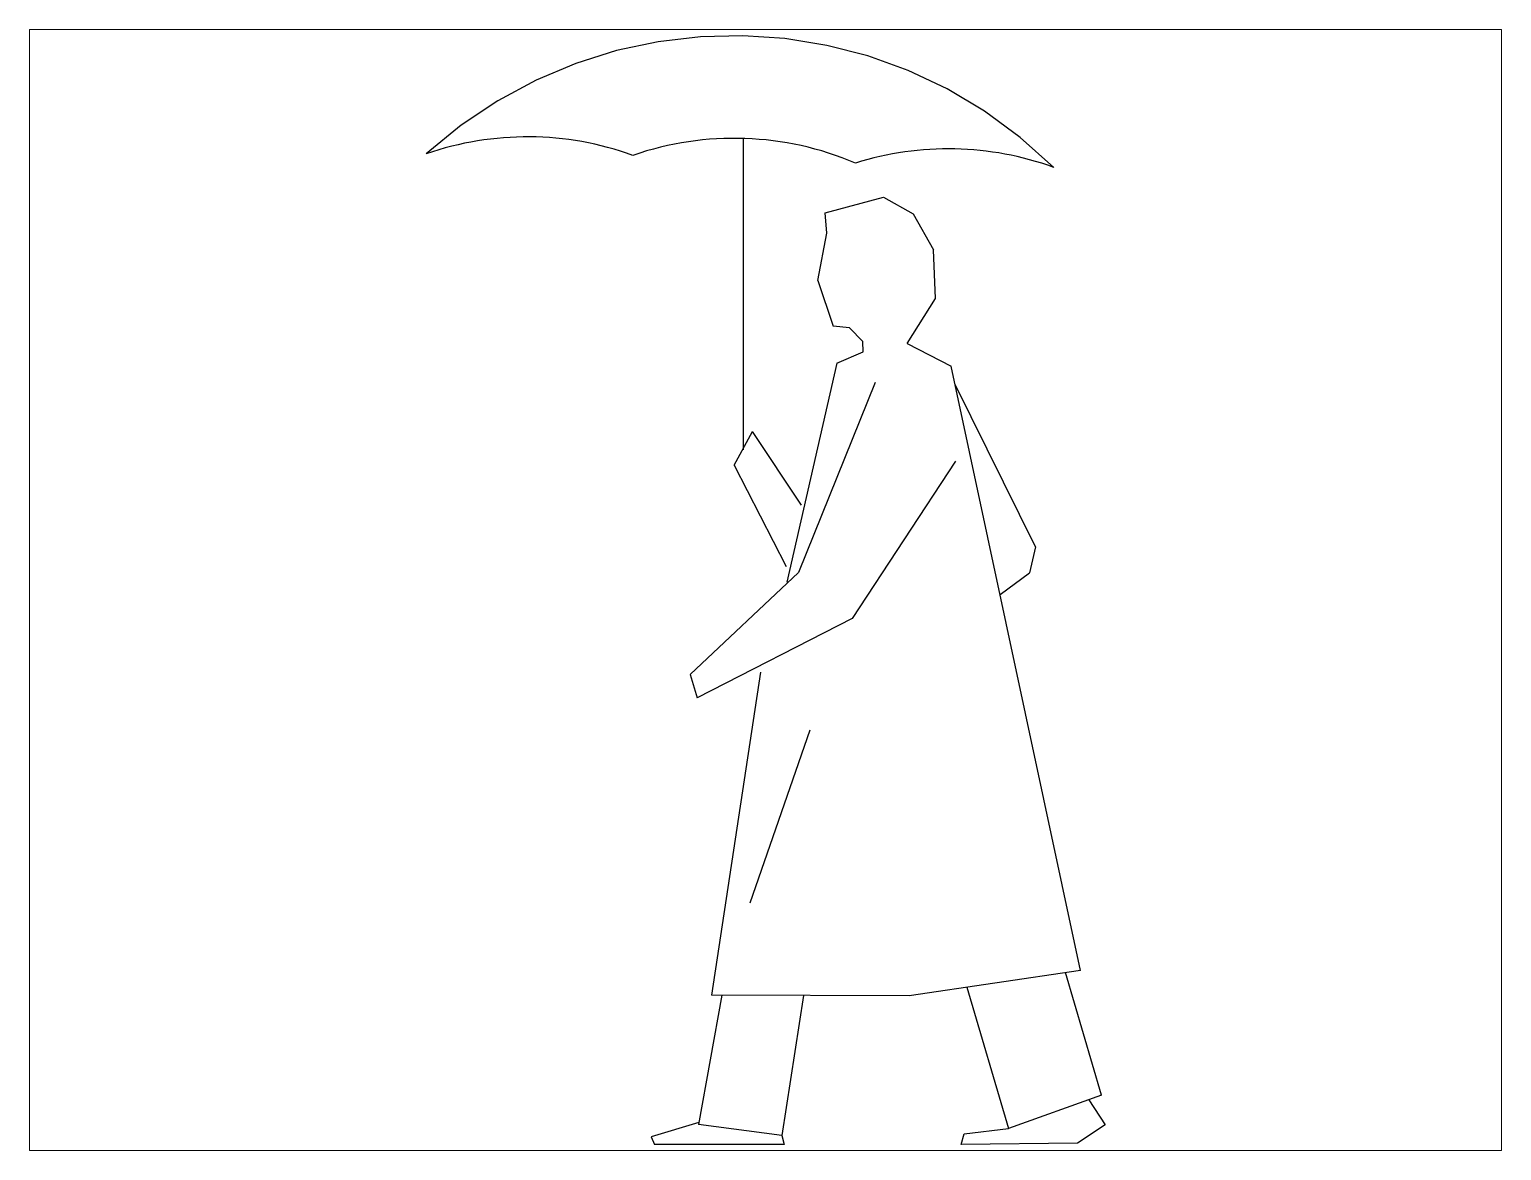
# Paper-space layout 'Layout1' of a CAD drawing. Header units: millimetres. Extents: x 1.05 to 9.45, y 0.8 to 7.2.
# The model-space entities are those that its viewports show. They can reach past a viewport. Long polylines and large blocks are cut down to what shows.
import ezdxf

# ---------------------------------------------------------------- set-up
doc = ezdxf.new("R2010")
doc.units = ezdxf.units.MM
doc.header["$MEASUREMENT"] = 0

# ---------------------------------------------------------------- blocks, each defined once
blk = doc.blocks.new('*U5')
at = {"color": 0, "linetype": 'ByBlock'}
for p, q in [((-124.85424, 1258.084182), (-124.85424, 1822.078416)), ((23.03711, 1687.105106), (128.938806, 1715.580109)), ((128.938806, 1715.580109), (182.639192, 1685.567557)), ((26.077354, 1650.874715), (23.03711, 1687.105106)), ((182.639192, 1685.567557), (219.046957, 1620.559911)), ((9.946425, 1564.692628), (26.077354, 1650.874715)), ((222.890131, 1532.09768), (219.046957, 1620.559911)), ((9.946425, 1564.692628), (37.579838, 1481.899563)), ((171.662535, 1450.612372), (222.890131, 1532.09768)), ((66.961442, 1479.343817), (37.579838, 1481.899563)), ((91.227646, 1454.54408), (66.961442, 1479.343817)), ((91.853949, 1435.931782), (91.227646, 1454.54408)), ((171.662535, 1450.612372), (251.541005, 1409.51579)), ((44.068702, 1415.18912), (-46.314019, 1018.461927)), ((44.068702, 1415.18912), (91.853949, 1435.931782)), ((485.277311, 315.479024), (251.541005, 1409.51579)), ((113.85909, 1380.312259), (-25.314343, 1036.113557)), ((403.676648, 1082.294391), (258.527839, 1376.8129)), ((-141.508658, 1230.305074), (-108.199822, 1291.419112)), ((-19.376257, 1158.079392), (-108.199822, 1291.419112)), ((-141.508658, 1230.305074), (-47.133621, 1046.962958)), ((259.156142, 1237.460147), (71.82192, 952.797727)), ((403.676648, 1082.294391), (393.287514, 1035.544832)), ((-25.314343, 1036.113557), (-220.977846, 851.420103)), ((339.8524, 996.161467), (393.287514, 1035.544832)), ((71.82192, 952.797727), (-208.362911, 809.341946)), ((-93.88884, 855.741023), (-182.481347, 270.664058)), ((-220.977846, 851.420103), (-208.362911, 809.341946)), ((-112.759368, 437.618147), (-3.841254, 751.316434)), ((485.277311, 315.479024), (175.228984, 269.516208)), ((523.21491, 89.406987), (458.184564, 311.462686)), ((-163.952376, 270.6046), (-206.300026, 36.29637)), ((175.228984, 269.516208), (-182.481347, 270.664058)), ((-16.211187, 270.130517), (-55.448392, 16.434702)), ((279.534884, 284.978936), (355.221704, 29.37058)), ((523.21491, 89.406987), (355.221704, 29.37058)), ((500.192587, 81.179407), (530.182386, 36.053157)), ((-205.633185, 39.98598), (-291.517126, 13.831909)), ((-55.448392, 16.434702), (-206.300026, 36.29637)), ((274.789294, 19.387221), (355.221704, 29.37058)), ((530.182386, 36.053157), (480.214173, 2.721285)), ((-291.517126, 13.831909), (-285.965103, 0)), ((-50.775868, 0), (-285.965103, 0)), ((-55.448392, 16.434702), (-50.775868, 0)), ((269.237271, 0), (274.789294, 19.387221)), ((480.214173, 2.721285), (269.237271, 0))]:
    blk.add_line(p, q, dxfattribs=at)
for centre, radius, start, end in [((-143.874438, 1181.986823), 826.35221, 45.341201, 132.192915), ((-515.6512, 1264.57532), 560.442718, 70.093619, 109.082522), ((-141.603942, 1261.886049), 560.442718, 66.92123, 109.082522), ((246.132876, 1242.818975), 560.442718, 70.093619, 107.448231)]:
    blk.add_arc(centre, radius, start, end, dxfattribs=at)

msp = doc.modelspace()

# ---------------------------------------------------------------- block references
at = {"color": 0, "linetype": 'ByBlock'}
msp.add_blockref('*U5', (10700, 9500), dxfattribs=at)

psp = doc.layouts.get("Layout1")

# ---------------------------------------------------------------- viewports
at = {"layer": '0'}
psp.add_viewport(center=(5.25, 4), size=(8.4, 6.4), view_center_point=(10615.1711, 10504.3477), view_height=2030.409902, dxfattribs=at)

doc.saveas('drawing.dxf')
